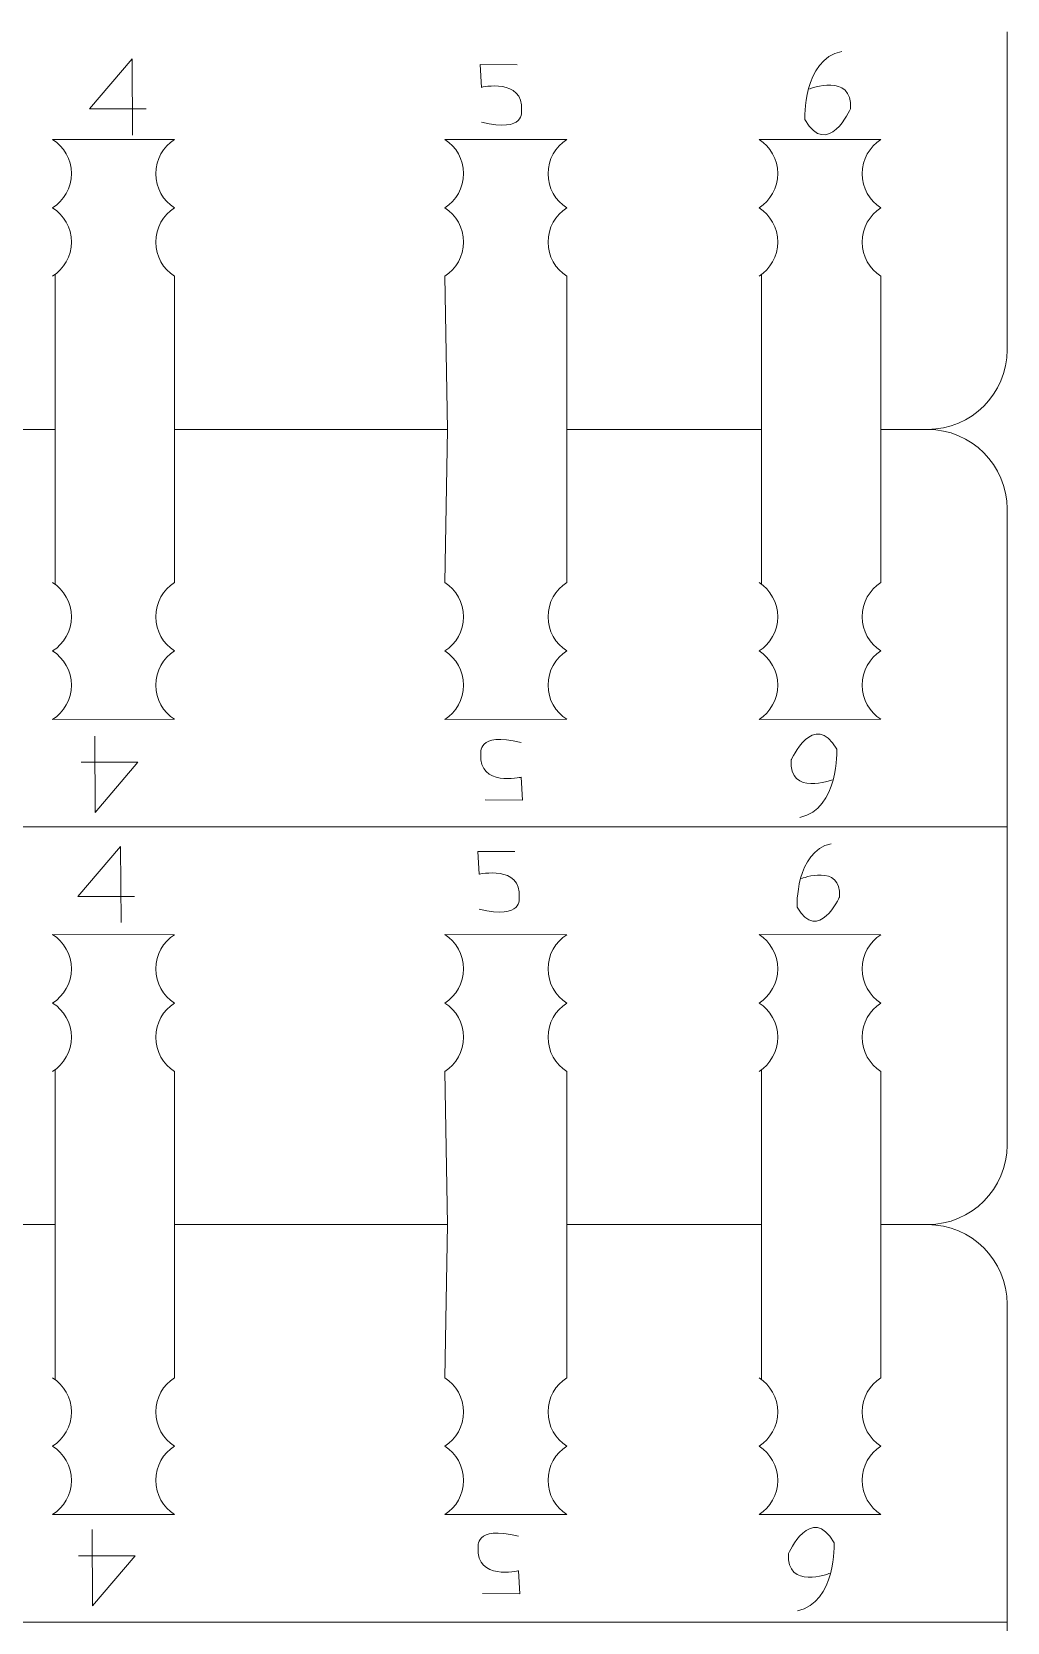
# Model space of a CAD drawing. Header units: centimetres. Extents: x -25 to 25, y -32.5 to 32.5.
# Drawn here: x -19.164 to -16.763, y 13.369 to 17.286 of the extents above; entities that cross this region are included whole.
import ezdxf

# ---------------------------------------------------------------- set-up
doc = ezdxf.new("R2010")
doc.units = ezdxf.units.CM
doc.header["$MEASUREMENT"] = 0
doc.layers.add('Capa 1', color=7, linetype='Continuous')

msp = doc.modelspace()

# ---------------------------------------------------------------- linework, layer by layer
at = {"layer": 'Capa 1', "color": 250, "lineweight": 9}
for points, knots in [([(-16.95861, 16.3068), (-16.85081, 16.3068), (-16.76261, 16.395), (-16.76261, 16.5028), (-16.76261, 16.5028), (-16.76261, 16.5028), (-16.76261, 16.85445), (-16.76261, 17.28598)], [0, 0, 0, 0, 0.3333333, 0.3333333, 0.3333333, 0.3333333, 1, 1, 1, 1]), ([(-19.11313, 16.85253), (-19.08543, 16.87031), (-19.06707, 16.90139), (-19.06707, 16.93675), (-19.06707, 16.93675), (-19.06707, 16.97211), (-19.08543, 17.00319), (-19.11313, 17.02097)], [0, 0, 0, 0, 0.3333333, 0.3333333, 0.3333333, 0.3333333, 1, 1, 1, 1]), ([(-18.81312, 16.85237), (-18.84082, 16.87015), (-18.85918, 16.90123), (-18.85918, 16.93659), (-18.85918, 16.93659), (-18.85918, 16.97195), (-18.84082, 17.00303), (-18.81312, 17.02081)], [0, 0, 0, 0, 0.3333333, 0.3333333, 0.3333333, 0.3333333, 1, 1, 1, 1]), ([(-18.1472, 16.85253), (-18.1195, 16.87031), (-18.10114, 16.90139), (-18.10114, 16.93675), (-18.10114, 16.93675), (-18.10114, 16.97211), (-18.1195, 17.00319), (-18.1472, 17.02097)], [0, 0, 0, 0, 0.3333333, 0.3333333, 0.3333333, 0.3333333, 1, 1, 1, 1]), ([(-17.84719, 16.85237), (-17.87489, 16.87015), (-17.89325, 16.90123), (-17.89325, 16.93659), (-17.89325, 16.93659), (-17.89325, 16.97195), (-17.87489, 17.00303), (-17.84719, 17.02081)], [0, 0, 0, 0, 0.3333333, 0.3333333, 0.3333333, 0.3333333, 1, 1, 1, 1]), ([(-17.37364, 16.85253), (-17.34594, 16.87031), (-17.32758, 16.90139), (-17.32758, 16.93675), (-17.32758, 16.93675), (-17.32758, 16.97211), (-17.34594, 17.00319), (-17.37364, 17.02097)], [0, 0, 0, 0, 0.3333333, 0.3333333, 0.3333333, 0.3333333, 1, 1, 1, 1]), ([(-17.07363, 16.85237), (-17.10133, 16.87015), (-17.11969, 16.90123), (-17.11969, 16.93659), (-17.11969, 16.93659), (-17.11969, 16.97195), (-17.10133, 17.00303), (-17.07363, 17.02081)], [0, 0, 0, 0, 0.3333333, 0.3333333, 0.3333333, 0.3333333, 1, 1, 1, 1]), ([(-19.11313, 16.68409), (-19.08543, 16.70187), (-19.06707, 16.73295), (-19.06707, 16.76831), (-19.06707, 16.76831), (-19.06707, 16.80367), (-19.08543, 16.83475), (-19.11313, 16.85253)], [0, 0, 0, 0, 0.3333333, 0.3333333, 0.3333333, 0.3333333, 1, 1, 1, 1]), ([(-18.81312, 16.68393), (-18.84082, 16.70171), (-18.85918, 16.73279), (-18.85918, 16.76815), (-18.85918, 16.76815), (-18.85918, 16.80351), (-18.84082, 16.83459), (-18.81312, 16.85237)], [0, 0, 0, 0, 0.3333333, 0.3333333, 0.3333333, 0.3333333, 1, 1, 1, 1]), ([(-18.1472, 16.68409), (-18.1195, 16.70187), (-18.10114, 16.73295), (-18.10114, 16.76831), (-18.10114, 16.76831), (-18.10114, 16.80367), (-18.1195, 16.83475), (-18.1472, 16.85253)], [0, 0, 0, 0, 0.3333333, 0.3333333, 0.3333333, 0.3333333, 1, 1, 1, 1]), ([(-17.84719, 16.68393), (-17.87489, 16.70171), (-17.89325, 16.73279), (-17.89325, 16.76815), (-17.89325, 16.76815), (-17.89325, 16.80351), (-17.87489, 16.83459), (-17.84719, 16.85237)], [0, 0, 0, 0, 0.3333333, 0.3333333, 0.3333333, 0.3333333, 1, 1, 1, 1]), ([(-17.37364, 16.68409), (-17.34594, 16.70187), (-17.32758, 16.73295), (-17.32758, 16.76831), (-17.32758, 16.76831), (-17.32758, 16.80367), (-17.34594, 16.83475), (-17.37364, 16.85253)], [0, 0, 0, 0, 0.3333333, 0.3333333, 0.3333333, 0.3333333, 1, 1, 1, 1]), ([(-17.07363, 16.68393), (-17.10133, 16.70171), (-17.11969, 16.73279), (-17.11969, 16.76815), (-17.11969, 16.76815), (-17.11969, 16.80351), (-17.10133, 16.83459), (-17.07363, 16.85237)], [0, 0, 0, 0, 0.3333333, 0.3333333, 0.3333333, 0.3333333, 1, 1, 1, 1]), ([(-19.41172, 15.32762), (-19.41172, 15.78145), (-19.41172, 16.1108), (-19.41172, 16.1108), (-19.41172, 16.1108), (-19.41172, 16.2186), (-19.32352, 16.3068), (-19.21572, 16.3068), (-19.21572, 16.3068), (-19.21572, 16.3068), (-19.10712, 16.3068), (-19.10712, 16.3068), (-19.10712, 16.3068), (-19.10712, 16.3068), (-19.10712, 15.92533), (-19.10712, 15.92533)], [0, 0, 0, 0, 0.2, 0.2, 0.2, 0.2, 0.4, 0.4, 0.4, 0.4, 0.6, 0.6, 0.6, 0.6, 1, 1, 1, 1]), ([(-18.81312, 15.92967), (-18.81312, 15.92967), (-18.81312, 16.3068), (-18.81312, 16.3068), (-18.81312, 16.3068), (-18.81312, 16.3068), (-18.14119, 16.3068), (-18.14119, 16.3068), (-18.14119, 16.3068), (-18.14119, 16.3068), (-18.1472, 15.92951), (-18.1472, 15.92951)], [0, 0, 0, 0, 0.25, 0.25, 0.25, 0.25, 0.5, 0.5, 0.5, 0.5, 1, 1, 1, 1]), ([(-17.84719, 15.92967), (-17.84719, 15.92967), (-17.84719, 16.3068), (-17.84719, 16.3068), (-17.84719, 16.3068), (-17.84719, 16.3068), (-17.36763, 16.3068), (-17.36763, 16.3068), (-17.36763, 16.3068), (-17.36763, 16.3068), (-17.36763, 15.92533), (-17.36763, 15.92533)], [0, 0, 0, 0, 0.25, 0.25, 0.25, 0.25, 0.5, 0.5, 0.5, 0.5, 1, 1, 1, 1]), ([(-17.07363, 15.92967), (-17.07363, 15.92967), (-17.07363, 16.3068), (-17.07363, 16.3068), (-17.07363, 16.3068), (-17.07363, 16.3068), (-16.95861, 16.3068), (-16.95861, 16.3068), (-16.95861, 16.3068), (-16.85081, 16.3068), (-16.76261, 16.2186), (-16.76261, 16.1108), (-16.76261, 16.1108), (-16.76261, 16.1108), (-16.76261, 15.75915), (-16.76261, 15.32762)], [0, 0, 0, 0, 0.2, 0.2, 0.2, 0.2, 0.4, 0.4, 0.4, 0.4, 0.6, 0.6, 0.6, 0.6, 1, 1, 1, 1]), ([(-19.11313, 15.92951), (-19.08543, 15.91173), (-19.06707, 15.88065), (-19.06707, 15.84529), (-19.06707, 15.84529), (-19.06707, 15.80993), (-19.08543, 15.77885), (-19.11313, 15.76107)], [0, 0, 0, 0, 0.3333333, 0.3333333, 0.3333333, 0.3333333, 1, 1, 1, 1]), ([(-18.81312, 15.92967), (-18.84082, 15.91189), (-18.85918, 15.88081), (-18.85918, 15.84545), (-18.85918, 15.84545), (-18.85918, 15.81009), (-18.84082, 15.77901), (-18.81312, 15.76123)], [0, 0, 0, 0, 0.3333333, 0.3333333, 0.3333333, 0.3333333, 1, 1, 1, 1]), ([(-18.1472, 15.92951), (-18.1195, 15.91173), (-18.10114, 15.88065), (-18.10114, 15.84529), (-18.10114, 15.84529), (-18.10114, 15.80993), (-18.1195, 15.77885), (-18.1472, 15.76107)], [0, 0, 0, 0, 0.3333333, 0.3333333, 0.3333333, 0.3333333, 1, 1, 1, 1]), ([(-17.84719, 15.92967), (-17.87489, 15.91189), (-17.89325, 15.88081), (-17.89325, 15.84545), (-17.89325, 15.84545), (-17.89325, 15.81009), (-17.87489, 15.77901), (-17.84719, 15.76123)], [0, 0, 0, 0, 0.3333333, 0.3333333, 0.3333333, 0.3333333, 1, 1, 1, 1]), ([(-17.37364, 15.92951), (-17.34594, 15.91173), (-17.32758, 15.88065), (-17.32758, 15.84529), (-17.32758, 15.84529), (-17.32758, 15.80993), (-17.34594, 15.77885), (-17.37364, 15.76107)], [0, 0, 0, 0, 0.3333333, 0.3333333, 0.3333333, 0.3333333, 1, 1, 1, 1]), ([(-17.07363, 15.92967), (-17.10133, 15.91189), (-17.11969, 15.88081), (-17.11969, 15.84545), (-17.11969, 15.84545), (-17.11969, 15.81009), (-17.10133, 15.77901), (-17.07363, 15.76123)], [0, 0, 0, 0, 0.3333333, 0.3333333, 0.3333333, 0.3333333, 1, 1, 1, 1]), ([(-19.11313, 15.76107), (-19.08543, 15.74329), (-19.06707, 15.71221), (-19.06707, 15.67685), (-19.06707, 15.67685), (-19.06707, 15.64149), (-19.08543, 15.61041), (-19.11313, 15.59263)], [0, 0, 0, 0, 0.3333333, 0.3333333, 0.3333333, 0.3333333, 1, 1, 1, 1]), ([(-18.81312, 15.76123), (-18.84082, 15.74345), (-18.85918, 15.71237), (-18.85918, 15.67701), (-18.85918, 15.67701), (-18.85918, 15.64165), (-18.84082, 15.61057), (-18.81312, 15.59279)], [0, 0, 0, 0, 0.3333333, 0.3333333, 0.3333333, 0.3333333, 1, 1, 1, 1]), ([(-18.1472, 15.76107), (-18.1195, 15.74329), (-18.10114, 15.71221), (-18.10114, 15.67685), (-18.10114, 15.67685), (-18.10114, 15.64149), (-18.1195, 15.61041), (-18.1472, 15.59263)], [0, 0, 0, 0, 0.3333333, 0.3333333, 0.3333333, 0.3333333, 1, 1, 1, 1]), ([(-17.84719, 15.76123), (-17.87489, 15.74345), (-17.89325, 15.71237), (-17.89325, 15.67701), (-17.89325, 15.67701), (-17.89325, 15.64165), (-17.87489, 15.61057), (-17.84719, 15.59279)], [0, 0, 0, 0, 0.3333333, 0.3333333, 0.3333333, 0.3333333, 1, 1, 1, 1]), ([(-17.37364, 15.76107), (-17.34594, 15.74329), (-17.32758, 15.71221), (-17.32758, 15.67685), (-17.32758, 15.67685), (-17.32758, 15.64149), (-17.34594, 15.61041), (-17.37364, 15.59263)], [0, 0, 0, 0, 0.3333333, 0.3333333, 0.3333333, 0.3333333, 1, 1, 1, 1]), ([(-17.07363, 15.76123), (-17.10133, 15.74345), (-17.11969, 15.71237), (-17.11969, 15.67701), (-17.11969, 15.67701), (-17.11969, 15.64165), (-17.10133, 15.61057), (-17.07363, 15.59279)], [0, 0, 0, 0, 0.3333333, 0.3333333, 0.3333333, 0.3333333, 1, 1, 1, 1]), ([(-16.95861, 14.34844), (-16.85081, 14.34844), (-16.76261, 14.43664), (-16.76261, 14.54444), (-16.76261, 14.54444), (-16.76261, 14.54444), (-16.76261, 14.89609), (-16.76261, 15.32762)], [0, 0, 0, 0, 0.3333333, 0.3333333, 0.3333333, 0.3333333, 1, 1, 1, 1]), ([(-19.11313, 14.89417), (-19.08543, 14.91195), (-19.06707, 14.94303), (-19.06707, 14.97839), (-19.06707, 14.97839), (-19.06707, 15.01375), (-19.08543, 15.04483), (-19.11313, 15.06261)], [0, 0, 0, 0, 0.3333333, 0.3333333, 0.3333333, 0.3333333, 1, 1, 1, 1]), ([(-18.81312, 14.89401), (-18.84082, 14.91179), (-18.85918, 14.94287), (-18.85918, 14.97823), (-18.85918, 14.97823), (-18.85918, 15.01359), (-18.84082, 15.04467), (-18.81312, 15.06245)], [0, 0, 0, 0, 0.3333333, 0.3333333, 0.3333333, 0.3333333, 1, 1, 1, 1]), ([(-18.1472, 14.89417), (-18.1195, 14.91195), (-18.10114, 14.94303), (-18.10114, 14.97839), (-18.10114, 14.97839), (-18.10114, 15.01375), (-18.1195, 15.04483), (-18.1472, 15.06261)], [0, 0, 0, 0, 0.3333333, 0.3333333, 0.3333333, 0.3333333, 1, 1, 1, 1]), ([(-17.84719, 14.89401), (-17.87489, 14.91179), (-17.89325, 14.94287), (-17.89325, 14.97823), (-17.89325, 14.97823), (-17.89325, 15.01359), (-17.87489, 15.04467), (-17.84719, 15.06245)], [0, 0, 0, 0, 0.3333333, 0.3333333, 0.3333333, 0.3333333, 1, 1, 1, 1]), ([(-17.37364, 14.89417), (-17.34594, 14.91195), (-17.32758, 14.94303), (-17.32758, 14.97839), (-17.32758, 14.97839), (-17.32758, 15.01375), (-17.34594, 15.04483), (-17.37364, 15.06261)], [0, 0, 0, 0, 0.3333333, 0.3333333, 0.3333333, 0.3333333, 1, 1, 1, 1]), ([(-17.07363, 14.89401), (-17.10133, 14.91179), (-17.11969, 14.94287), (-17.11969, 14.97823), (-17.11969, 14.97823), (-17.11969, 15.01359), (-17.10133, 15.04467), (-17.07363, 15.06245)], [0, 0, 0, 0, 0.3333333, 0.3333333, 0.3333333, 0.3333333, 1, 1, 1, 1]), ([(-19.11313, 14.72573), (-19.08543, 14.74351), (-19.06707, 14.77459), (-19.06707, 14.80995), (-19.06707, 14.80995), (-19.06707, 14.84531), (-19.08543, 14.87639), (-19.11313, 14.89417)], [0, 0, 0, 0, 0.3333333, 0.3333333, 0.3333333, 0.3333333, 1, 1, 1, 1]), ([(-18.81312, 14.72557), (-18.84082, 14.74335), (-18.85918, 14.77443), (-18.85918, 14.80979), (-18.85918, 14.80979), (-18.85918, 14.84515), (-18.84082, 14.87623), (-18.81312, 14.89401)], [0, 0, 0, 0, 0.3333333, 0.3333333, 0.3333333, 0.3333333, 1, 1, 1, 1]), ([(-18.1472, 14.72573), (-18.1195, 14.74351), (-18.10114, 14.77459), (-18.10114, 14.80995), (-18.10114, 14.80995), (-18.10114, 14.84531), (-18.1195, 14.87639), (-18.1472, 14.89417)], [0, 0, 0, 0, 0.3333333, 0.3333333, 0.3333333, 0.3333333, 1, 1, 1, 1]), ([(-17.84719, 14.72557), (-17.87489, 14.74335), (-17.89325, 14.77443), (-17.89325, 14.80979), (-17.89325, 14.80979), (-17.89325, 14.84515), (-17.87489, 14.87623), (-17.84719, 14.89401)], [0, 0, 0, 0, 0.3333333, 0.3333333, 0.3333333, 0.3333333, 1, 1, 1, 1]), ([(-17.37364, 14.72573), (-17.34594, 14.74351), (-17.32758, 14.77459), (-17.32758, 14.80995), (-17.32758, 14.80995), (-17.32758, 14.84531), (-17.34594, 14.87639), (-17.37364, 14.89417)], [0, 0, 0, 0, 0.3333333, 0.3333333, 0.3333333, 0.3333333, 1, 1, 1, 1]), ([(-17.07363, 14.72557), (-17.10133, 14.74335), (-17.11969, 14.77443), (-17.11969, 14.80979), (-17.11969, 14.80979), (-17.11969, 14.84515), (-17.10133, 14.87623), (-17.07363, 14.89401)], [0, 0, 0, 0, 0.3333333, 0.3333333, 0.3333333, 0.3333333, 1, 1, 1, 1]), ([(-19.41172, 13.36926), (-19.41172, 13.82309), (-19.41172, 14.15244), (-19.41172, 14.15244), (-19.41172, 14.15244), (-19.41172, 14.26024), (-19.32352, 14.34844), (-19.21572, 14.34844), (-19.21572, 14.34844), (-19.21572, 14.34844), (-19.10712, 14.34844), (-19.10712, 14.34844), (-19.10712, 14.34844), (-19.10712, 14.34844), (-19.10712, 13.96697), (-19.10712, 13.96697)], [0, 0, 0, 0, 0.2, 0.2, 0.2, 0.2, 0.4, 0.4, 0.4, 0.4, 0.6, 0.6, 0.6, 0.6, 1, 1, 1, 1]), ([(-18.81312, 13.97131), (-18.81312, 13.97131), (-18.81312, 14.34844), (-18.81312, 14.34844), (-18.81312, 14.34844), (-18.81312, 14.34844), (-18.14119, 14.34844), (-18.14119, 14.34844), (-18.14119, 14.34844), (-18.14119, 14.34844), (-18.1472, 13.97115), (-18.1472, 13.97115)], [0, 0, 0, 0, 0.25, 0.25, 0.25, 0.25, 0.5, 0.5, 0.5, 0.5, 1, 1, 1, 1]), ([(-17.84719, 13.97131), (-17.84719, 13.97131), (-17.84719, 14.34844), (-17.84719, 14.34844), (-17.84719, 14.34844), (-17.84719, 14.34844), (-17.36763, 14.34844), (-17.36763, 14.34844), (-17.36763, 14.34844), (-17.36763, 14.34844), (-17.36763, 13.96697), (-17.36763, 13.96697)], [0, 0, 0, 0, 0.25, 0.25, 0.25, 0.25, 0.5, 0.5, 0.5, 0.5, 1, 1, 1, 1]), ([(-17.07363, 13.97131), (-17.07363, 13.97131), (-17.07363, 14.34844), (-17.07363, 14.34844), (-17.07363, 14.34844), (-17.07363, 14.34844), (-16.95861, 14.34844), (-16.95861, 14.34844), (-16.95861, 14.34844), (-16.85081, 14.34844), (-16.76261, 14.26024), (-16.76261, 14.15244), (-16.76261, 14.15244), (-16.76261, 14.15244), (-16.76261, 13.80079), (-16.76261, 13.36926)], [0, 0, 0, 0, 0.2, 0.2, 0.2, 0.2, 0.4, 0.4, 0.4, 0.4, 0.6, 0.6, 0.6, 0.6, 1, 1, 1, 1]), ([(-19.11313, 13.97115), (-19.08543, 13.95337), (-19.06707, 13.92229), (-19.06707, 13.88693), (-19.06707, 13.88693), (-19.06707, 13.85157), (-19.08543, 13.82049), (-19.11313, 13.80271)], [0, 0, 0, 0, 0.3333333, 0.3333333, 0.3333333, 0.3333333, 1, 1, 1, 1]), ([(-18.81312, 13.97131), (-18.84082, 13.95353), (-18.85918, 13.92245), (-18.85918, 13.88709), (-18.85918, 13.88709), (-18.85918, 13.85173), (-18.84082, 13.82065), (-18.81312, 13.80287)], [0, 0, 0, 0, 0.3333333, 0.3333333, 0.3333333, 0.3333333, 1, 1, 1, 1]), ([(-18.1472, 13.97115), (-18.1195, 13.95337), (-18.10114, 13.92229), (-18.10114, 13.88693), (-18.10114, 13.88693), (-18.10114, 13.85157), (-18.1195, 13.82049), (-18.1472, 13.80271)], [0, 0, 0, 0, 0.3333333, 0.3333333, 0.3333333, 0.3333333, 1, 1, 1, 1]), ([(-17.84719, 13.97131), (-17.87489, 13.95353), (-17.89325, 13.92245), (-17.89325, 13.88709), (-17.89325, 13.88709), (-17.89325, 13.85173), (-17.87489, 13.82065), (-17.84719, 13.80287)], [0, 0, 0, 0, 0.3333333, 0.3333333, 0.3333333, 0.3333333, 1, 1, 1, 1]), ([(-17.37364, 13.97115), (-17.34594, 13.95337), (-17.32758, 13.92229), (-17.32758, 13.88693), (-17.32758, 13.88693), (-17.32758, 13.85157), (-17.34594, 13.82049), (-17.37364, 13.80271)], [0, 0, 0, 0, 0.3333333, 0.3333333, 0.3333333, 0.3333333, 1, 1, 1, 1]), ([(-17.07363, 13.97131), (-17.10133, 13.95353), (-17.11969, 13.92245), (-17.11969, 13.88709), (-17.11969, 13.88709), (-17.11969, 13.85173), (-17.10133, 13.82065), (-17.07363, 13.80287)], [0, 0, 0, 0, 0.3333333, 0.3333333, 0.3333333, 0.3333333, 1, 1, 1, 1]), ([(-19.11313, 13.80271), (-19.08543, 13.78493), (-19.06707, 13.75385), (-19.06707, 13.71849), (-19.06707, 13.71849), (-19.06707, 13.68313), (-19.08543, 13.65205), (-19.11313, 13.63427)], [0, 0, 0, 0, 0.3333333, 0.3333333, 0.3333333, 0.3333333, 1, 1, 1, 1]), ([(-18.81312, 13.80287), (-18.84082, 13.78509), (-18.85918, 13.75401), (-18.85918, 13.71865), (-18.85918, 13.71865), (-18.85918, 13.68329), (-18.84082, 13.65221), (-18.81312, 13.63443)], [0, 0, 0, 0, 0.3333333, 0.3333333, 0.3333333, 0.3333333, 1, 1, 1, 1]), ([(-18.1472, 13.80271), (-18.1195, 13.78493), (-18.10114, 13.75385), (-18.10114, 13.71849), (-18.10114, 13.71849), (-18.10114, 13.68313), (-18.1195, 13.65205), (-18.1472, 13.63427)], [0, 0, 0, 0, 0.3333333, 0.3333333, 0.3333333, 0.3333333, 1, 1, 1, 1]), ([(-17.84719, 13.80287), (-17.87489, 13.78509), (-17.89325, 13.75401), (-17.89325, 13.71865), (-17.89325, 13.71865), (-17.89325, 13.68329), (-17.87489, 13.65221), (-17.84719, 13.63443)], [0, 0, 0, 0, 0.3333333, 0.3333333, 0.3333333, 0.3333333, 1, 1, 1, 1]), ([(-17.37364, 13.80271), (-17.34594, 13.78493), (-17.32758, 13.75385), (-17.32758, 13.71849), (-17.32758, 13.71849), (-17.32758, 13.68313), (-17.34594, 13.65205), (-17.37364, 13.63427)], [0, 0, 0, 0, 0.3333333, 0.3333333, 0.3333333, 0.3333333, 1, 1, 1, 1]), ([(-17.07363, 13.80287), (-17.10133, 13.78509), (-17.11969, 13.75401), (-17.11969, 13.71865), (-17.11969, 13.71865), (-17.11969, 13.68329), (-17.10133, 13.65221), (-17.07363, 13.63443)], [0, 0, 0, 0, 0.3333333, 0.3333333, 0.3333333, 0.3333333, 1, 1, 1, 1]), ([(-16.95861, 12.39008), (-16.85081, 12.39008), (-16.76261, 12.47828), (-16.76261, 12.58608), (-16.76261, 12.58608), (-16.76261, 12.58608), (-16.76261, 12.93773), (-16.76261, 13.36926)], [0, 0, 0, 0, 0.3333333, 0.3333333, 0.3333333, 0.3333333, 1, 1, 1, 1])]:
    msp.add_open_spline(points, degree=3, knots=knots, dxfattribs=at)
at = {"layer": 'Capa 1', "color": 22, "lineweight": 9}
for points, knots in [([(-17.24915, 17.14537), (-17.24915, 17.14537), (-17.14323, 17.18673), (-17.14828, 17.0963), (-17.14828, 17.0963), (-17.14828, 17.0963), (-17.20457, 16.97209), (-17.26094, 17.0697), (-17.26094, 17.0697), (-17.26094, 17.0697), (-17.26598, 17.21767), (-17.17019, 17.23782)], [0, 0, 0, 0, 0.25, 0.25, 0.25, 0.25, 0.5, 0.5, 0.5, 0.5, 1, 1, 1, 1]), ([(-18.88305, 17.09612), (-18.88305, 17.09612), (-19.02271, 17.09612), (-19.02271, 17.09612), (-19.02271, 17.09612), (-19.02271, 17.09612), (-18.91766, 17.21973), (-18.91766, 17.21973), (-18.91766, 17.21973), (-18.91766, 17.21973), (-18.91645, 17.03182), (-18.91645, 17.03182)], [0, 0, 0, 0, 0.25, 0.25, 0.25, 0.25, 0.5, 0.5, 0.5, 0.5, 1, 1, 1, 1]), ([(-17.96925, 17.20504), (-17.96925, 17.20504), (-18.06072, 17.20559), (-18.06072, 17.20559), (-18.06072, 17.20559), (-18.06072, 17.20559), (-18.05743, 17.14921), (-18.05743, 17.14921)], [0, 0, 0, 0, 0.3333333, 0.3333333, 0.3333333, 0.3333333, 1, 1, 1, 1]), ([(-18.05743, 17.14921), (-18.05743, 17.14921), (-17.95234, 17.17327), (-17.95852, 17.09204), (-17.95852, 17.09204), (-17.95852, 17.09204), (-17.94741, 17.03635), (-18.05743, 17.06356)], [0, 0, 0, 0, 0.3333333, 0.3333333, 0.3333333, 0.3333333, 1, 1, 1, 1]), ([(-17.19387, 15.44373), (-17.19387, 15.44373), (-17.29979, 15.40237), (-17.29474, 15.4928), (-17.29474, 15.4928), (-17.29474, 15.4928), (-17.23845, 15.61701), (-17.18208, 15.5194), (-17.18208, 15.5194), (-17.18208, 15.5194), (-17.17704, 15.37143), (-17.27283, 15.35128)], [0, 0, 0, 0, 0.25, 0.25, 0.25, 0.25, 0.5, 0.5, 0.5, 0.5, 1, 1, 1, 1]), ([(-19.04291, 15.48727), (-19.04291, 15.48727), (-18.90325, 15.48727), (-18.90325, 15.48727), (-18.90325, 15.48727), (-18.90325, 15.48727), (-19.0083, 15.36366), (-19.0083, 15.36366), (-19.0083, 15.36366), (-19.0083, 15.36366), (-19.00951, 15.55157), (-19.00951, 15.55157)], [0, 0, 0, 0, 0.25, 0.25, 0.25, 0.25, 0.5, 0.5, 0.5, 0.5, 1, 1, 1, 1]), ([(-17.95966, 15.45005), (-17.95966, 15.45005), (-18.06475, 15.42599), (-18.05857, 15.50722), (-18.05857, 15.50722), (-18.05857, 15.50722), (-18.06968, 15.56291), (-17.95966, 15.5357)], [0, 0, 0, 0, 0.3333333, 0.3333333, 0.3333333, 0.3333333, 1, 1, 1, 1]), ([(-18.04784, 15.39422), (-18.04784, 15.39422), (-17.95637, 15.39367), (-17.95637, 15.39367), (-17.95637, 15.39367), (-17.95637, 15.39367), (-17.95966, 15.45005), (-17.95966, 15.45005)], [0, 0, 0, 0, 0.3333333, 0.3333333, 0.3333333, 0.3333333, 1, 1, 1, 1]), ([(-18.91137, 15.15635), (-18.91137, 15.15635), (-19.05103, 15.15635), (-19.05103, 15.15635), (-19.05103, 15.15635), (-19.05103, 15.15635), (-18.94598, 15.27996), (-18.94598, 15.27996), (-18.94598, 15.27996), (-18.94598, 15.27996), (-18.94477, 15.09205), (-18.94477, 15.09205)], [0, 0, 0, 0, 0.25, 0.25, 0.25, 0.25, 0.5, 0.5, 0.5, 0.5, 1, 1, 1, 1]), ([(-17.26908, 15.20065), (-17.26908, 15.20065), (-17.17066, 15.23908), (-17.17535, 15.15505), (-17.17535, 15.15505), (-17.17535, 15.15505), (-17.22766, 15.03965), (-17.28003, 15.13034), (-17.28003, 15.13034), (-17.28003, 15.13034), (-17.28472, 15.26783), (-17.19571, 15.28655)], [0, 0, 0, 0, 0.25, 0.25, 0.25, 0.25, 0.5, 0.5, 0.5, 0.5, 1, 1, 1, 1]), ([(-17.97505, 15.26706), (-17.97505, 15.26706), (-18.06652, 15.26761), (-18.06652, 15.26761), (-18.06652, 15.26761), (-18.06652, 15.26761), (-18.06323, 15.21123), (-18.06323, 15.21123)], [0, 0, 0, 0, 0.3333333, 0.3333333, 0.3333333, 0.3333333, 1, 1, 1, 1]), ([(-18.06323, 15.21123), (-18.06323, 15.21123), (-17.95814, 15.23529), (-17.96432, 15.15406), (-17.96432, 15.15406), (-17.96432, 15.15406), (-17.95321, 15.09837), (-18.06323, 15.12558)], [0, 0, 0, 0, 0.3333333, 0.3333333, 0.3333333, 0.3333333, 1, 1, 1, 1]), ([(-17.20037, 13.48943), (-17.20037, 13.48943), (-17.30629, 13.44807), (-17.30124, 13.5385), (-17.30124, 13.5385), (-17.30124, 13.5385), (-17.24495, 13.66271), (-17.18858, 13.5651), (-17.18858, 13.5651), (-17.18858, 13.5651), (-17.18354, 13.41713), (-17.27933, 13.39698)], [0, 0, 0, 0, 0.25, 0.25, 0.25, 0.25, 0.5, 0.5, 0.5, 0.5, 1, 1, 1, 1]), ([(-19.04941, 13.53297), (-19.04941, 13.53297), (-18.90975, 13.53297), (-18.90975, 13.53297), (-18.90975, 13.53297), (-18.90975, 13.53297), (-19.0148, 13.40936), (-19.0148, 13.40936), (-19.0148, 13.40936), (-19.0148, 13.40936), (-19.01601, 13.59727), (-19.01601, 13.59727)], [0, 0, 0, 0, 0.25, 0.25, 0.25, 0.25, 0.5, 0.5, 0.5, 0.5, 1, 1, 1, 1]), ([(-17.96616, 13.49575), (-17.96616, 13.49575), (-18.07125, 13.47169), (-18.06507, 13.55292), (-18.06507, 13.55292), (-18.06507, 13.55292), (-18.07618, 13.60861), (-17.96616, 13.5814)], [0, 0, 0, 0, 0.3333333, 0.3333333, 0.3333333, 0.3333333, 1, 1, 1, 1]), ([(-18.05434, 13.43992), (-18.05434, 13.43992), (-17.96287, 13.43937), (-17.96287, 13.43937), (-17.96287, 13.43937), (-17.96287, 13.43937), (-17.96616, 13.49575), (-17.96616, 13.49575)], [0, 0, 0, 0, 0.3333333, 0.3333333, 0.3333333, 0.3333333, 1, 1, 1, 1])]:
    msp.add_open_spline(points, degree=3, knots=knots, dxfattribs=at)
at = {"layer": 'Capa 1', "color": 250, "lineweight": 9}
for points in [[(-19.11313, 17.02097), (-19.11313, 17.02097), (-18.81312, 17.02081), (-18.81312, 17.02081)], [(-18.1472, 17.02097), (-18.1472, 17.02097), (-17.84719, 17.02081), (-17.84719, 17.02081)], [(-17.37364, 17.02097), (-17.37364, 17.02097), (-17.07363, 17.02081), (-17.07363, 17.02081)], [(-19.10712, 16.3068), (-19.10712, 16.3068), (-19.10712, 16.68827), (-19.10712, 16.68827)], [(-17.36763, 16.3068), (-17.36763, 16.3068), (-17.36763, 16.68827), (-17.36763, 16.68827)], [(-18.81312, 16.68393), (-18.81312, 16.68393), (-18.81312, 16.3068), (-18.81312, 16.3068)], [(-18.14119, 16.3068), (-18.14119, 16.3068), (-18.1472, 16.68409), (-18.1472, 16.68409)], [(-17.84719, 16.68393), (-17.84719, 16.68393), (-17.84719, 16.3068), (-17.84719, 16.3068)], [(-17.07363, 16.68393), (-17.07363, 16.68393), (-17.07363, 16.3068), (-17.07363, 16.3068)], [(-19.11313, 15.59263), (-19.11313, 15.59263), (-18.81312, 15.59279), (-18.81312, 15.59279)], [(-18.1472, 15.59263), (-18.1472, 15.59263), (-17.84719, 15.59279), (-17.84719, 15.59279)], [(-17.37364, 15.59263), (-17.37364, 15.59263), (-17.07363, 15.59279), (-17.07363, 15.59279)], [(-19.41172, 15.32762), (-19.41172, 15.32762), (-16.76261, 15.32762), (-16.76261, 15.32762)], [(-19.11313, 15.06261), (-19.11313, 15.06261), (-18.81312, 15.06245), (-18.81312, 15.06245)], [(-18.1472, 15.06261), (-18.1472, 15.06261), (-17.84719, 15.06245), (-17.84719, 15.06245)], [(-17.37364, 15.06261), (-17.37364, 15.06261), (-17.07363, 15.06245), (-17.07363, 15.06245)], [(-19.10712, 14.34844), (-19.10712, 14.34844), (-19.10712, 14.72991), (-19.10712, 14.72991)], [(-17.36763, 14.34844), (-17.36763, 14.34844), (-17.36763, 14.72991), (-17.36763, 14.72991)], [(-18.81312, 14.72557), (-18.81312, 14.72557), (-18.81312, 14.34844), (-18.81312, 14.34844)], [(-18.14119, 14.34844), (-18.14119, 14.34844), (-18.1472, 14.72573), (-18.1472, 14.72573)], [(-17.84719, 14.72557), (-17.84719, 14.72557), (-17.84719, 14.34844), (-17.84719, 14.34844)], [(-17.07363, 14.72557), (-17.07363, 14.59986), (-17.07363, 14.47415), (-17.07363, 14.34844)], [(-19.11313, 13.63427), (-19.11313, 13.63427), (-18.81312, 13.63443), (-18.81312, 13.63443)], [(-18.1472, 13.63427), (-18.1472, 13.63427), (-17.84719, 13.63443), (-17.84719, 13.63443)], [(-17.37364, 13.63427), (-17.37364, 13.63427), (-17.07363, 13.63443), (-17.07363, 13.63443)], [(-19.41172, 13.36926), (-19.41172, 13.36926), (-16.76261, 13.36926), (-16.76261, 13.36926)]]:
    msp.add_open_spline(points, degree=3, dxfattribs=at)

doc.saveas('drawing.dxf')
